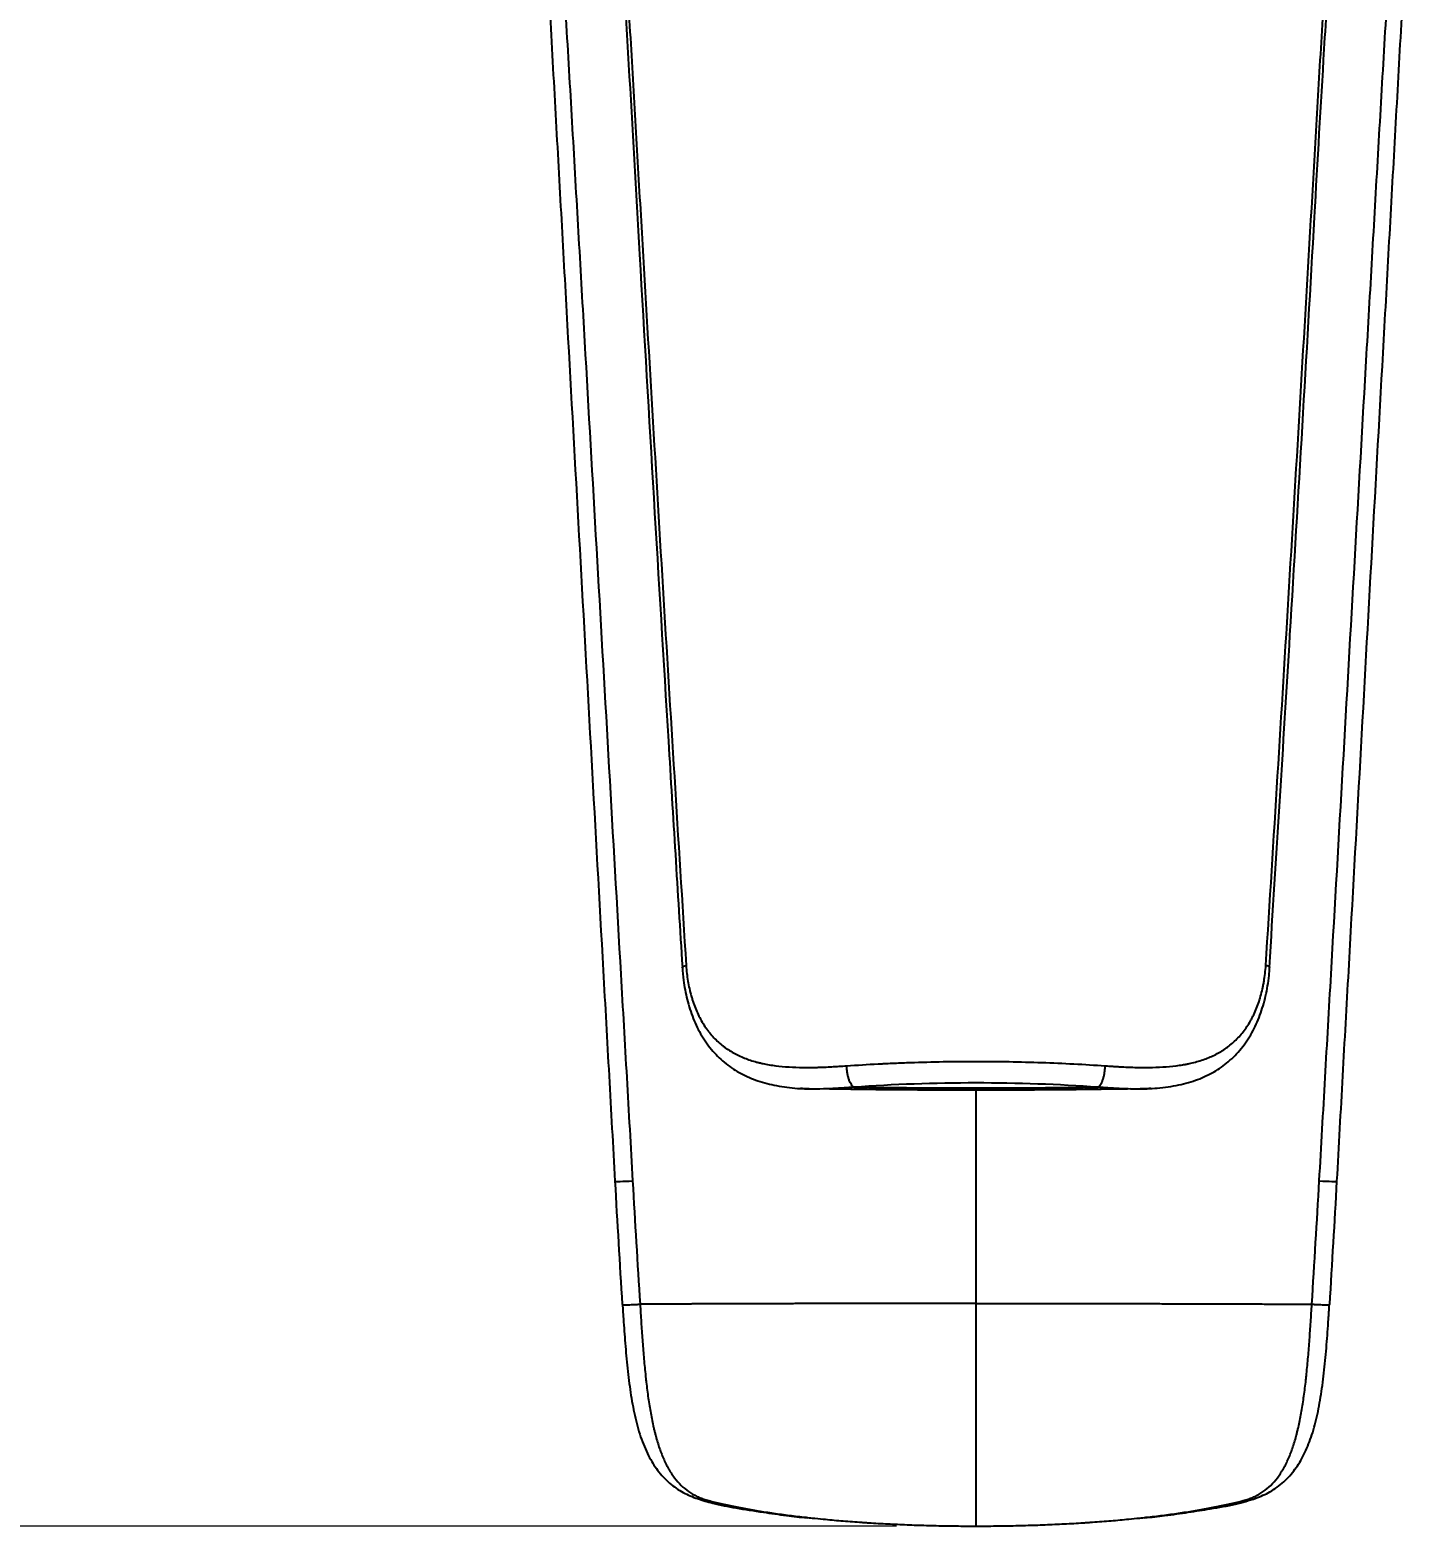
# Model space of a CAD drawing. Extents: x 0 to 1128, y 0 to 827.
# Drawn here: x 226 to 296.1, y 515.8 to 590.9 of the extents above; entities that cross this region are included whole.
import ezdxf

# ---------------------------------------------------------------- set-up
doc = ezdxf.new("R2010")
doc.units = 0
doc.header["$LTSCALE"] = 10
doc.header["$MEASUREMENT"] = 0
doc.header["$PDMODE"] = 3
doc.header["$PDSIZE"] = -10
doc.layers.get('0').update_dxf_attribs({"linetype": 'CONTINUOUS'})
doc.layers.get('DEFPOINTS').update_dxf_attribs({"linetype": 'CONTINUOUS'})
doc.layers.add('1', color=7, linetype='CONTINUOUS')
doc.styles.add('Daelim Dimension', font='')
doc.styles.get('Daelim Dimension').set_extended_font_data('나눔고딕')
doc.dimstyles.new('DEFAULT', dxfattribs={"dimscale": 2, "dimtxt": 2, "dimasz": 2, "dimexe": 0, "dimexo": 2, "dimgap": 1, "dimtad": 1, "dimdec": 1, "dimzin": 9, "dimdsep": 46, "dimtxsty": 'Daelim Dimension', "dimcen": 0.5, "dimclrd": 252, "dimclre": 252, "dimclrt": 3, "dimadec": 1, "dimazin": 0, "dimtfac": 1, "dimtdec": 1, "dimtix": 1, "dimtmove": 0, "dimatfit": 3, "dimfxl": 1, "dimtolj": 1, "dimtzin": 1, "dimlwd": 9, "dimlwe": 9, "dimarcsym": 0})

# ---------------------------------------------------------------- blocks, each defined once
blk = doc.blocks.new('*D23')
at = {"color": 5, "lineweight": 9, "ltscale": 0.5, "transparency": 16777216}
for p, q in [((183.975, 666.122), (150.883, 666.122)), ((150.883, 519.777), (150.883, 662.122)), ((269.569, 515.777), (150.883, 515.777))]:
    blk.add_line(p, q, dxfattribs=at)
at = {"color": 5, "ltscale": 0.5, "transparency": 16777216}
for points in [[(150.216, 662.122), (151.55, 662.122), (150.883, 666.122)], [(150.216, 519.777), (151.55, 519.777), (150.883, 515.777)]]:
    blk.add_solid(points, dxfattribs=at)
at = {"layer": 'DEFPOINTS', "color": 0, "ltscale": 0.5, "transparency": 16777216}
for p in [(150.883, 666.122), (187.975, 666.122), (273.569, 515.777)]:
    blk.add_point(p, dxfattribs=at)
at = {"color": 7, "lineweight": -3, "ltscale": 0.5, "transparency": 16777216, "insert": (143.454, 590.95), "char_height": 10, "attachment_point": 5, "rotation": 90, "style": 'Daelim Dimension'}
blk.add_mtext('\\A1;150', dxfattribs=at)

msp = doc.modelspace()

# ---------------------------------------------------------------- linework, layer by layer
at = {"layer": '1', "color": 7, "linetype": 'Continuous', "lineweight": -3}
for centre, major_axis, ratio, start_param, end_param in [((273.57, 534.983), (16.761, 0), 0.182385, 1.196374, 1.945198), ((256.44, 533.163), (-0.998, -0.056), 0.03631, 0, 1.442846), ((290.698, 533.163), (-0.998, 0.056), 0.03631, 1.698747, 3.141593)]:
    msp.add_ellipse(centre, major_axis=major_axis, ratio=ratio, start_param=start_param, end_param=end_param, dxfattribs=at)
for points, degree, knots in [([(255.442, 533.107), (255.344, 534.872), (255.245, 536.637), (255.049, 540.166), (254.951, 541.931), (254.656, 547.225), (254.459, 550.754), (253.869, 561.343), (253.476, 568.401), (252.985, 577.225), (252.886, 578.99), (252.69, 582.519), (252.591, 584.284), (252.395, 587.813), (252.297, 589.578), (252.149, 592.225), (252.1, 593.107), (252.026, 594.431), (251.989, 595.092), (251.952, 595.754), (251.928, 596.195), (251.916, 596.416), (251.891, 596.857), (251.873, 597.188), (251.854, 597.519), (251.842, 597.739), (251.836, 597.85), (251.817, 598.181), (251.805, 598.401), (251.781, 598.841), (251.768, 599.061), (251.732, 599.718), (251.683, 600.588), (251.635, 601.447), (251.6, 602.087), (251.588, 602.3), (251.57, 602.618), (251.564, 602.723), (251.555, 602.882), (251.553, 602.934), (251.547, 603.04), (251.52, 603.512), (251.495, 603.973), (251.45, 604.775), (251.428, 605.168), (251.385, 605.936), (251.364, 606.311), (251.334, 606.861), (251.324, 607.042), (251.309, 607.31), (251.304, 607.399), (251.296, 607.531), (251.294, 607.575), (251.289, 607.663), (251.267, 608.054), (251.246, 608.429), (251.193, 609.385), (251.161, 609.969), (251.124, 610.628), (251.117, 610.757), (251.106, 610.944), (251.103, 611.006), (251.096, 611.127), (251.093, 611.187), (251.077, 611.479), (251.064, 611.697), (251.042, 612.097), (251.032, 612.28), (251.018, 612.53), (251.014, 612.609), (251.007, 612.721), (251.005, 612.757), (251.002, 612.81), (251.001, 612.827), (251, 612.862), (250.999, 612.879), (250.998, 612.896)], 3, [0, 0, 0, 0, 0.0625, 0.0625, 0.125, 0.125, 0.25, 0.25, 0.5, 0.5, 0.5625, 0.5625, 0.625, 0.625, 0.6875, 0.6875, 0.71875, 0.71875, 0.734375, 0.742188, 0.742188, 0.75, 0.75, 0.757813, 0.761719, 0.761719, 0.765625, 0.765625, 0.773438, 0.773438, 0.78125, 0.78125, 0.796875, 0.8125, 0.8125, 0.820313, 0.820313, 0.824219, 0.824219, 0.826172, 0.826172, 0.828125, 0.84375, 0.84375, 0.859375, 0.859375, 0.875, 0.875, 0.882813, 0.882813, 0.886719, 0.886719, 0.888672, 0.888672, 0.890625, 0.90625, 0.90625, 0.9375, 0.9375, 0.945313, 0.945313, 0.949219, 0.949219, 0.953125, 0.953125, 0.96875, 0.96875, 0.984375, 0.984375, 0.992188, 0.992188, 0.996094, 0.996094, 0.998047, 0.998047, 1, 1, 1, 1]), ([(251.529, 612.751), (251.533, 612.678), (251.548, 612.591), (251.579, 612.465), (251.586, 612.439), (251.601, 612.386), (251.609, 612.358), (251.634, 612.273), (251.654, 612.213), (251.718, 612.025), (251.77, 611.889), (251.888, 611.593), (251.955, 611.433), (252.102, 611.091), (252.182, 610.908), (252.311, 610.615), (252.356, 610.515), (252.424, 610.359), (252.448, 610.307), (252.495, 610.2), (252.518, 610.146), (252.638, 609.875), (252.738, 609.648), (252.943, 609.175), (253.048, 608.929), (253.262, 608.418), (253.371, 608.154), (253.59, 607.605), (253.701, 607.321), (253.866, 606.88), (253.922, 606.73), (253.99, 606.54), (254.004, 606.501), (254.031, 606.425), (254.072, 606.309), (254.113, 606.193), (254.248, 605.803), (254.353, 605.484), (254.556, 604.831), (254.654, 604.498), (254.842, 603.816), (254.931, 603.468), (255.098, 602.756), (255.177, 602.393), (255.267, 601.929), (255.284, 601.835), (255.319, 601.648), (255.335, 601.553), (255.384, 601.269), (255.446, 600.888), (255.499, 600.504), (255.547, 600.117), (255.568, 599.923), (255.627, 599.339), (255.659, 598.946), (255.716, 598.158), (255.742, 597.763), (255.781, 597.171), (255.794, 596.973), (255.82, 596.578), (255.833, 596.381), (255.859, 595.986), (255.872, 595.788), (255.898, 595.393), (255.911, 595.196), (255.95, 594.603), (255.975, 594.208), (256.05, 593.022), (256.099, 592.231), (256.194, 590.648), (256.241, 589.857), (256.335, 588.273), (256.427, 586.69), (256.519, 585.106), (256.611, 583.522), (256.657, 582.73), (256.888, 578.771), (257.074, 575.605), (257.451, 569.272), (257.64, 566.105), (258.214, 556.608), (258.604, 550.277), (259.004, 543.949)], 3, [0, 0, 0, 0, 0.015625, 0.015625, 0.019531, 0.019531, 0.023437, 0.023437, 0.03125, 0.03125, 0.046875, 0.046875, 0.0625, 0.0625, 0.078125, 0.078125, 0.085937, 0.085937, 0.089844, 0.089844, 0.09375, 0.09375, 0.109375, 0.109375, 0.125, 0.125, 0.140625, 0.140625, 0.15625, 0.15625, 0.164062, 0.164062, 0.166016, 0.166016, 0.167969, 0.171875, 0.171875, 0.1875, 0.1875, 0.203125, 0.203125, 0.21875, 0.21875, 0.234375, 0.234375, 0.238281, 0.238281, 0.242187, 0.242187, 0.25, 0.257812, 0.257812, 0.265625, 0.265625, 0.28125, 0.28125, 0.296875, 0.296875, 0.304687, 0.304687, 0.3125, 0.3125, 0.320312, 0.320312, 0.328125, 0.328125, 0.34375, 0.34375, 0.375, 0.375, 0.40625, 0.40625, 0.4375, 0.46875, 0.46875, 0.5, 0.5, 0.625, 0.625, 0.75, 0.75, 1, 1, 1, 1]), ([(288.137, 543.948), (288.337, 547.117), (288.535, 550.287), (288.927, 556.627), (289.12, 559.798), (289.503, 566.14), (289.692, 569.311), (290.069, 575.655), (290.255, 578.827), (290.487, 582.792), (290.533, 583.585), (290.626, 585.171), (290.672, 585.964), (290.811, 588.344), (290.904, 589.929), (291.048, 592.307), (291.097, 593.099), (291.171, 594.287), (291.196, 594.683), (291.247, 595.475), (291.273, 595.871), (291.311, 596.464), (291.331, 596.761), (291.357, 597.157), (291.382, 597.553), (291.402, 597.849), (291.43, 598.245), (291.444, 598.442), (291.489, 599.033), (291.523, 599.424), (291.585, 600.004), (291.607, 600.196), (291.656, 600.578), (291.682, 600.767), (291.766, 601.332), (291.83, 601.704), (291.972, 602.436), (292.049, 602.797), (292.176, 603.331), (292.219, 603.508), (292.276, 603.727), (292.287, 603.771), (292.31, 603.858), (292.322, 603.902), (292.356, 604.032), (292.474, 604.464), (292.598, 604.881), (292.802, 605.531), (292.907, 605.847), (293.12, 606.462), (293.229, 606.761), (293.448, 607.343), (293.558, 607.626), (293.724, 608.038), (293.779, 608.173), (293.888, 608.44), (293.943, 608.571), (294.104, 608.955), (294.209, 609.2), (294.413, 609.671), (294.512, 609.896), (294.702, 610.325), (294.792, 610.529), (294.921, 610.82), (294.962, 610.915), (295.012, 611.029), (295.022, 611.052), (295.042, 611.097), (295.051, 611.12), (295.08, 611.187), (295.099, 611.23), (295.191, 611.445), (295.257, 611.604), (295.375, 611.898), (295.426, 612.034), (295.51, 612.28), (295.544, 612.392), (295.592, 612.59), (295.607, 612.677), (295.611, 612.749)], 3, [0, 0, 0, 0, 0.125, 0.125, 0.25, 0.25, 0.375, 0.375, 0.5, 0.5, 0.53125, 0.53125, 0.5625, 0.5625, 0.625, 0.625, 0.65625, 0.65625, 0.671875, 0.671875, 0.6875, 0.6875, 0.695312, 0.699219, 0.703125, 0.710937, 0.710937, 0.71875, 0.71875, 0.734375, 0.734375, 0.742187, 0.742187, 0.75, 0.75, 0.765625, 0.765625, 0.78125, 0.78125, 0.789062, 0.789062, 0.791016, 0.791016, 0.792969, 0.792969, 0.796875, 0.8125, 0.8125, 0.828125, 0.828125, 0.84375, 0.84375, 0.859375, 0.859375, 0.867187, 0.867187, 0.875, 0.875, 0.890625, 0.890625, 0.90625, 0.90625, 0.921875, 0.921875, 0.929687, 0.929687, 0.931641, 0.931641, 0.933594, 0.933594, 0.9375, 0.9375, 0.953125, 0.953125, 0.96875, 0.96875, 0.984375, 0.984375, 1, 1, 1, 1]), ([(288.315, 543.85), (288.668, 549.416), (289.447, 561.977), (290.351, 577.354), (290.993, 588.77), (291.329, 594.067), (291.499, 597.215), (291.657, 599.259), (291.849, 600.878), (292.104, 602.324), (292.434, 603.734), (292.833, 605.126), (293.279, 606.469), (293.752, 607.74), (294.221, 608.909), (294.659, 609.951), (295.038, 610.854), (295.347, 611.627), (295.516, 612.192), (295.609, 612.53), (295.599, 612.72), (295.598, 612.741)], 3, [0, 0, 0, 0, 0.221358, 0.499368, 0.611052, 0.674655, 0.710144, 0.735941, 0.756349, 0.776009, 0.79692, 0.818678, 0.841275, 0.864513, 0.888105, 0.911699, 0.935065, 0.958349, 0.981956, 0.997993, 1, 1, 1, 1]), ([(296.14, 612.896), (296.139, 612.879), (296.138, 612.861), (296.137, 612.827), (296.136, 612.809), (296.133, 612.756), (296.126, 612.647), (296.12, 612.527), (296.106, 612.275), (296.095, 612.09), (296.073, 611.685), (296.061, 611.466), (296.044, 611.17), (296.041, 611.11), (296.034, 610.987), (296.024, 610.8), (296.013, 610.606), (295.976, 609.939), (295.943, 609.349), (295.889, 608.381), (295.87, 608.045), (295.848, 607.65), (295.846, 607.606), (295.841, 607.518), (295.838, 607.473), (295.831, 607.339), (295.816, 607.07), (295.801, 606.796), (295.749, 605.87), (295.706, 605.094), (295.638, 603.877), (295.615, 603.463), (295.585, 602.934), (295.579, 602.827), (295.568, 602.614), (295.55, 602.294), (295.532, 601.973), (295.496, 601.329), (295.472, 600.898), (295.424, 600.03), (295.399, 599.594), (295.363, 598.936), (295.338, 598.497), (295.314, 598.056), (295.295, 597.726), (295.289, 597.616), (295.277, 597.395), (295.259, 597.065), (295.24, 596.735), (295.216, 596.294), (295.203, 596.074), (295.179, 595.634), (295.142, 594.974), (295.105, 594.313), (295.032, 592.992), (294.983, 592.111), (294.835, 589.47), (294.737, 587.708), (294.541, 584.186), (294.443, 582.424), (294.247, 578.902), (294.149, 577.14), (293.658, 568.334), (293.266, 561.288), (292.677, 550.72), (292.481, 547.198), (292.187, 541.914), (292.088, 540.153), (291.892, 536.63), (291.794, 534.869), (291.696, 533.107)], 3, [0, 0, 0, 0, 0.001953, 0.001953, 0.003906, 0.003906, 0.007813, 0.015625, 0.015625, 0.03125, 0.03125, 0.046875, 0.046875, 0.050781, 0.050781, 0.054688, 0.0625, 0.0625, 0.09375, 0.09375, 0.109375, 0.109375, 0.111328, 0.111328, 0.113281, 0.113281, 0.117188, 0.125, 0.125, 0.15625, 0.15625, 0.171875, 0.171875, 0.175781, 0.175781, 0.179688, 0.1875, 0.1875, 0.203125, 0.203125, 0.21875, 0.21875, 0.226563, 0.234375, 0.234375, 0.238281, 0.238281, 0.242188, 0.25, 0.25, 0.257813, 0.257813, 0.265625, 0.28125, 0.28125, 0.3125, 0.3125, 0.375, 0.375, 0.4375, 0.4375, 0.5, 0.5, 0.75, 0.75, 0.875, 0.875, 0.9375, 0.9375, 1, 1, 1, 1]), ([(251.547, 612.645), (251.553, 612.567), (251.58, 612.33), (251.693, 611.94), (251.91, 611.329), (252.233, 610.543), (252.626, 609.611), (253.069, 608.545), (253.538, 607.351), (254.01, 606.038), (254.459, 604.623), (254.856, 603.129), (255.181, 601.589), (255.408, 600.014), (255.567, 598.329), (255.693, 596.31), (255.865, 593.235), (256.216, 587.619), (256.94, 574.694), (257.841, 559.575), (258.578, 547.64), (258.816, 543.85)], 3, [0, 0, 0, 0, 0.008292, 0.025643, 0.047583, 0.070416, 0.093613, 0.116742, 0.139995, 0.16337, 0.186623, 0.209502, 0.231827, 0.253423, 0.27471, 0.299833, 0.333974, 0.397178, 0.524001, 0.84881, 1, 1, 1, 1]), ([(251.837, 611.577), (251.837, 611.534), (251.838, 611.49), (251.843, 611.271), (251.848, 611.079), (251.858, 610.765), (251.862, 610.656), (251.868, 610.485), (251.87, 610.427), (251.873, 610.339), (251.874, 610.309), (251.876, 610.248), (251.886, 609.976), (251.898, 609.684), (251.921, 609.137), (251.933, 608.848), (251.96, 608.243), (251.974, 607.926), (251.997, 607.429), (252.005, 607.26), (252.017, 607), (252.021, 606.913), (252.03, 606.737), (252.034, 606.648), (252.056, 606.203), (252.075, 605.837), (252.114, 605.088), (252.135, 604.704), (252.179, 603.917), (252.203, 603.515), (252.233, 603.001), (252.24, 602.897), (252.252, 602.689), (252.259, 602.585), (252.278, 602.271), (252.292, 602.061), (252.332, 601.429), (252.36, 601.006), (252.418, 600.154), (252.448, 599.727), (252.488, 599.189), (252.496, 599.082), (252.512, 598.866), (252.519, 598.759), (252.542, 598.435), (252.557, 598.218), (252.577, 597.894), (252.584, 597.786), (252.597, 597.569), (252.616, 597.245), (252.636, 596.921), (252.662, 596.488), (252.675, 596.272), (252.701, 595.839), (252.767, 594.758), (252.831, 593.677), (252.933, 591.947), (253.086, 589.352), (253.237, 586.757), (253.438, 583.296), (253.537, 581.566), (253.737, 578.106), (253.836, 576.376), (254.134, 571.185), (254.333, 567.724), (254.73, 560.803), (254.928, 557.343), (255.324, 550.422), (255.522, 546.962), (255.82, 541.771), (255.919, 540.041), (256.117, 536.58), (256.216, 534.85), (256.315, 533.12)], 3, [0, 0, 0, 0, 0.004094, 0.004094, 0.019902, 0.019902, 0.027806, 0.027806, 0.031758, 0.031758, 0.033734, 0.033734, 0.03571, 0.051518, 0.051518, 0.067326, 0.067326, 0.083134, 0.083134, 0.091038, 0.091038, 0.09499, 0.09499, 0.098942, 0.098942, 0.11475, 0.11475, 0.130558, 0.130558, 0.146367, 0.146367, 0.150319, 0.150319, 0.154271, 0.154271, 0.162175, 0.162175, 0.177983, 0.177983, 0.193791, 0.193791, 0.197743, 0.197743, 0.201695, 0.201695, 0.209599, 0.209599, 0.213551, 0.213551, 0.217503, 0.225407, 0.225407, 0.233311, 0.233311, 0.241215, 0.272831, 0.272831, 0.304447, 0.367679, 0.367679, 0.430911, 0.430911, 0.494143, 0.494143, 0.620607, 0.620607, 0.747072, 0.747072, 0.873536, 0.873536, 0.936768, 0.936768, 1, 1, 1, 1]), ([(290.823, 533.12), (290.922, 534.85), (291.021, 536.58), (291.219, 540.041), (291.318, 541.771), (291.616, 546.962), (291.814, 550.422), (292.21, 557.343), (292.408, 560.803), (292.805, 567.724), (293.004, 571.185), (293.302, 576.376), (293.401, 578.106), (293.601, 581.566), (293.7, 583.296), (293.901, 586.757), (294.002, 588.487), (294.154, 591.082), (294.205, 591.947), (294.307, 593.677), (294.359, 594.542), (294.424, 595.623), (294.437, 595.839), (294.463, 596.272), (294.476, 596.488), (294.502, 596.921), (294.522, 597.245), (294.541, 597.569), (294.554, 597.786), (294.561, 597.894), (294.581, 598.218), (294.596, 598.435), (294.619, 598.759), (294.626, 598.866), (294.642, 599.082), (294.65, 599.189), (294.69, 599.727), (294.72, 600.154), (294.778, 601.006), (294.806, 601.429), (294.847, 602.061), (294.86, 602.271), (294.879, 602.585), (294.886, 602.689), (294.898, 602.897), (294.905, 603.001), (294.935, 603.515), (294.959, 603.917), (295.003, 604.704), (295.024, 605.088), (295.063, 605.837), (295.082, 606.203), (295.104, 606.648), (295.108, 606.737), (295.117, 606.913), (295.121, 607), (295.133, 607.26), (295.141, 607.429), (295.164, 607.926), (295.178, 608.243), (295.205, 608.848), (295.217, 609.137), (295.24, 609.684), (295.25, 609.943), (295.261, 610.218), (295.262, 610.248), (295.264, 610.309), (295.265, 610.339), (295.268, 610.427), (295.275, 610.601), (295.28, 610.765), (295.29, 611.079), (295.295, 611.271), (295.3, 611.484), (295.3, 611.522), (295.301, 611.559)], 3, [0, 0, 0, 0, 0.063268, 0.063268, 0.126536, 0.126536, 0.253072, 0.253072, 0.379609, 0.379609, 0.506145, 0.506145, 0.569413, 0.569413, 0.632681, 0.632681, 0.695949, 0.695949, 0.727583, 0.727583, 0.759217, 0.759217, 0.767126, 0.767126, 0.775034, 0.775034, 0.782943, 0.786897, 0.786897, 0.790851, 0.790851, 0.79876, 0.79876, 0.802714, 0.802714, 0.806668, 0.806668, 0.822485, 0.822485, 0.838303, 0.838303, 0.846211, 0.846211, 0.850165, 0.850165, 0.85412, 0.85412, 0.869937, 0.869937, 0.885754, 0.885754, 0.901571, 0.901571, 0.905525, 0.905525, 0.909479, 0.909479, 0.917388, 0.917388, 0.933205, 0.933205, 0.949022, 0.949022, 0.964839, 0.964839, 0.966816, 0.966816, 0.968793, 0.968793, 0.972747, 0.980656, 0.980656, 0.996473, 0.996473, 1, 1, 1, 1]), ([(258.809, 543.849), (258.809, 543.855), (258.811, 543.861), (258.826, 543.88), (258.847, 543.894), (258.911, 543.922), (258.953, 543.935), (259.004, 543.949)], 3, [0, 0, 0, 0, 0.187409, 0.187409, 0.593704, 0.593704, 1, 1, 1, 1]), ([(258.818, 543.85), (258.827, 543.629), (258.873, 543.081), (259.042, 542.208), (259.343, 541.266), (259.773, 540.389), (260.328, 539.621), (260.995, 538.983), (261.761, 538.487), (262.614, 538.124), (263.564, 537.881), (264.54, 537.76), (265.211, 537.74), (265.521, 537.745)], 3, [0, 0, 0, 0, 0.056699, 0.14346, 0.235723, 0.328805, 0.423536, 0.51674, 0.610588, 0.704823, 0.804346, 0.911194, 1, 1, 1, 1]), ([(259.004, 543.949), (259.021, 543.678), (259.051, 543.415), (259.136, 542.903), (259.192, 542.654), (259.277, 542.352), (259.294, 542.292), (259.322, 542.203), (259.332, 542.173), (259.351, 542.114), (259.401, 541.968), (259.455, 541.828), (259.592, 541.499), (259.695, 541.293), (259.867, 541.002), (259.927, 540.907), (260.006, 540.793), (260.022, 540.771), (260.054, 540.726), (260.103, 540.66), (260.153, 540.595), (260.323, 540.386), (260.469, 540.233), (260.7, 540.024), (260.78, 539.958), (260.903, 539.863), (260.945, 539.832), (261.029, 539.772), (261.072, 539.743), (261.289, 539.601), (261.469, 539.501), (261.843, 539.325), (262.036, 539.249), (262.337, 539.151), (262.439, 539.121), (262.594, 539.079), (262.646, 539.066), (262.751, 539.041), (262.804, 539.029), (263.069, 538.972), (263.285, 538.936), (263.724, 538.879), (263.948, 538.858), (264.403, 538.83), (264.635, 538.822), (265.105, 538.816), (265.344, 538.819), (265.648, 538.827), (265.709, 538.828), (265.831, 538.833), (266.015, 538.839), (266.2, 538.848), (266.572, 538.868), (266.823, 538.884), (267.076, 538.902)], 3, [0, 0, 0, 0, 0.0625, 0.0625, 0.125, 0.125, 0.140625, 0.140625, 0.148438, 0.148438, 0.15625, 0.1875, 0.1875, 0.25, 0.25, 0.28125, 0.28125, 0.289063, 0.289063, 0.296875, 0.3125, 0.3125, 0.375, 0.375, 0.40625, 0.40625, 0.421875, 0.421875, 0.4375, 0.4375, 0.5, 0.5, 0.5625, 0.5625, 0.59375, 0.59375, 0.609375, 0.609375, 0.625, 0.625, 0.6875, 0.6875, 0.75, 0.75, 0.8125, 0.8125, 0.875, 0.875, 0.890625, 0.890625, 0.90625, 0.9375, 0.9375, 1, 1, 1, 1]), ([(280.065, 538.902), (280.192, 538.893), (280.318, 538.885), (280.506, 538.873), (280.568, 538.869), (280.693, 538.862), (281.004, 538.844), (281.309, 538.831), (281.791, 538.819), (282.029, 538.816), (282.498, 538.822), (282.729, 538.829), (283.184, 538.858), (283.408, 538.878), (283.739, 538.92), (283.848, 538.937), (284.011, 538.964), (284.065, 538.974), (284.173, 538.994), (284.227, 539.005), (284.493, 539.062), (284.699, 539.117), (285.099, 539.247), (285.293, 539.323), (285.573, 539.454), (285.665, 539.501), (285.801, 539.576), (285.868, 539.615), (285.934, 539.656), (285.978, 539.683), (286, 539.698), (286.195, 539.825), (286.359, 539.951), (286.667, 540.229), (286.812, 540.38), (287.082, 540.712), (287.208, 540.892), (287.354, 541.137), (287.382, 541.187), (287.437, 541.288), (287.517, 541.441), (287.591, 541.601), (287.729, 541.928), (287.808, 542.156), (287.911, 542.517), (287.942, 542.64), (287.985, 542.829), (287.998, 542.893), (288.023, 543.021), (288.035, 543.086), (288.067, 543.281), (288.104, 543.543), (288.128, 543.812), (288.137, 543.948)], 3, [0, 0, 0, 0, 0.03125, 0.03125, 0.046875, 0.046875, 0.0625, 0.125, 0.125, 0.1875, 0.1875, 0.25, 0.25, 0.3125, 0.3125, 0.34375, 0.34375, 0.359375, 0.359375, 0.375, 0.375, 0.4375, 0.4375, 0.5, 0.5, 0.53125, 0.53125, 0.546875, 0.554687, 0.554687, 0.5625, 0.5625, 0.625, 0.625, 0.6875, 0.6875, 0.75, 0.75, 0.765625, 0.765625, 0.78125, 0.8125, 0.8125, 0.875, 0.875, 0.90625, 0.90625, 0.921875, 0.921875, 0.9375, 0.9375, 0.96875, 1, 1, 1, 1]), ([(281.676, 537.744), (282.016, 537.741), (282.727, 537.768), (283.743, 537.912), (284.699, 538.184), (285.533, 538.572), (286.278, 539.093), (286.92, 539.749), (287.454, 540.538), (287.86, 541.429), (288.145, 542.395), (288.286, 543.219), (288.32, 543.709), (288.327, 543.848)], 3, [0, 0, 0, 0, 0.098147, 0.20897, 0.310788, 0.405643, 0.496081, 0.59183, 0.686661, 0.778726, 0.871723, 0.963854, 1, 1, 1, 1]), ([(288.332, 543.847), (288.332, 543.853), (288.33, 543.86), (288.315, 543.879), (288.294, 543.893), (288.23, 543.92), (288.188, 543.934), (288.137, 543.948)], 3, [0, 0, 0, 0, 0.192368, 0.192368, 0.596184, 0.596184, 1, 1, 1, 1]), ([(267.076, 538.902), (267.595, 538.939), (268.123, 538.972), (268.726, 539.003), (268.793, 539.006), (268.928, 539.013), (268.995, 539.016), (269.197, 539.026), (269.602, 539.044), (270.009, 539.06), (270.824, 539.088), (271.915, 539.116), (273.015, 539.125), (273.844, 539.125), (274.121, 539.124), (274.538, 539.12), (274.676, 539.119), (274.885, 539.116), (274.955, 539.115), (275.094, 539.113), (275.163, 539.112), (275.787, 539.101), (276.335, 539.087), (277.421, 539.05), (277.958, 539.027), (279.02, 538.971), (279.546, 538.939), (280.065, 538.902)], 3, [0, 0, 0, 0, 0.125, 0.125, 0.140625, 0.140625, 0.15625, 0.15625, 0.1875, 0.25, 0.25, 0.375, 0.5, 0.5, 0.5625, 0.5625, 0.59375, 0.59375, 0.609375, 0.609375, 0.625, 0.625, 0.75, 0.75, 0.875, 0.875, 1, 1, 1, 1]), ([(267.44, 537.828), (267.418, 537.839), (267.395, 537.855), (267.35, 537.898), (267.328, 537.925), (267.286, 537.99), (267.265, 538.027), (267.227, 538.109), (267.209, 538.155), (267.175, 538.253), (267.16, 538.306), (267.133, 538.417), (267.121, 538.475), (267.101, 538.594), (267.093, 538.655), (267.081, 538.778), (267.077, 538.841), (267.076, 538.902)], 3, [0, 0, 0, 0, 0.125, 0.125, 0.25, 0.25, 0.375, 0.375, 0.5, 0.5, 0.625, 0.625, 0.75, 0.75, 0.875, 0.875, 1, 1, 1, 1]), ([(279.7, 537.828), (279.723, 537.839), (279.746, 537.855), (279.791, 537.898), (279.813, 537.925), (279.855, 537.99), (279.875, 538.027), (279.914, 538.109), (279.932, 538.155), (279.965, 538.253), (279.981, 538.306), (280.008, 538.417), (280.02, 538.475), (280.039, 538.594), (280.047, 538.655), (280.059, 538.778), (280.063, 538.841), (280.065, 538.902)], 3, [0, 0, 0, 0, 0.125, 0.125, 0.25, 0.25, 0.375, 0.375, 0.5, 0.5, 0.625, 0.625, 0.75, 0.75, 0.875, 0.875, 1, 1, 1, 1]), ([(267.437, 537.828), (267.404, 537.825), (267.371, 537.822), (267.306, 537.817), (267.208, 537.809), (266.981, 537.792), (266.659, 537.77), (266.406, 537.756), (266.154, 537.746), (266.029, 537.742), (265.658, 537.734), (265.416, 537.734), (265.035, 537.746), (264.893, 537.753), (264.753, 537.764)], 3, [0, 0, 0, 0, 0.034652, 0.034652, 0.069305, 0.13861, 0.27722, 0.415829, 0.415829, 0.554439, 0.554439, 0.831659, 0.831659, 1, 1, 1, 1]), ([(266.207, 537.749), (266.428, 537.745), (268.876, 537.706), (273.574, 537.69), (278.4, 537.706), (280.973, 537.749), (281.32, 537.755)], 3, [0, 0, 0, 0, 0.044065, 0.487521, 0.930811, 1, 1, 1, 1]), ([(267.44, 537.828), (267.489, 537.828), (267.493, 537.828), (268.505, 537.816), (271.543, 537.794), (275.598, 537.794), (278.636, 537.816), (279.648, 537.828), (279.652, 537.828), (279.701, 537.828)], 2, [0, 0, 0, 0.023928, 0.023928, 0.182633, 0.500042, 0.817451, 0.976156, 0.976156, 1, 1, 1]), ([(279.704, 537.828), (279.704, 537.828), (279.704, 537.828), (279.703, 537.828), (279.702, 537.828), (279.701, 537.828)], 3, [0, 0, 0, 0, 0.01652, 0.01652, 1, 1, 1, 1]), ([(281.685, 537.736), (281.534, 537.734), (281.38, 537.736), (280.981, 537.745), (280.732, 537.756), (280.351, 537.779), (280.16, 537.792), (279.933, 537.809), (279.819, 537.818), (279.761, 537.823), (279.737, 537.825), (279.72, 537.827), (279.712, 537.827), (279.704, 537.828)], 3, [0, 0, 0, 0, 0.240987, 0.240987, 0.620493, 0.620493, 0.810247, 0.905123, 0.952562, 0.976281, 0.98814, 0.98814, 1, 1, 1, 1]), ([(282.363, 537.762), (282.226, 537.752), (282.086, 537.745), (281.859, 537.738), (281.773, 537.737), (281.685, 537.736)], 3, [0, 0, 0, 0, 0.620977, 0.620977, 1, 1, 1, 1]), ([(273.569, 526.963), (273.566, 526.963), (273.217, 526.963), (272.468, 526.963), (271.268, 526.962), (269.904, 526.961), (268.375, 526.959), (266.682, 526.957), (265.388, 526.954), (264.546, 526.952), (264.215, 526.951), (263.888, 526.95), (263.565, 526.949), (263.248, 526.948), (262.936, 526.947), (262.628, 526.946), (262.325, 526.946), (262.027, 526.945), (261.734, 526.944), (261.446, 526.943), (261.162, 526.942), (260.884, 526.941), (260.61, 526.94), (260.341, 526.939), (260.077, 526.938), (259.817, 526.937), (259.563, 526.936), (259.313, 526.935), (259.068, 526.934), (258.828, 526.933), (258.593, 526.932), (258.362, 526.931), (258.136, 526.93), (257.915, 526.929), (257.699, 526.929), (257.488, 526.928), (257.281, 526.927), (257.08, 526.926), (256.883, 526.925), (256.753, 526.924), (256.689, 526.924)], 3, [0, 0, 0, 0, 0.000613, 0.061817, 0.132759, 0.213437, 0.303847, 0.403982, 0.51383, 0.533766, 0.553418, 0.572786, 0.591871, 0.610672, 0.629189, 0.647423, 0.665374, 0.68304, 0.700423, 0.717523, 0.734338, 0.750871, 0.767119, 0.783085, 0.798766, 0.814165, 0.829279, 0.844111, 0.858659, 0.872924, 0.886905, 0.900604, 0.914019, 0.927151, 0.94, 0.952566, 0.964849, 0.976849, 0.988566, 1, 1, 1, 1]), ([(273.569, 526.964), (273.572, 526.964), (273.71, 526.964), (273.981, 526.964), (274.383, 526.964), (274.784, 526.963), (275.185, 526.963), (275.586, 526.963), (275.986, 526.963), (276.385, 526.962), (276.784, 526.962), (277.183, 526.962), (277.581, 526.961), (277.978, 526.961), (278.376, 526.96), (278.772, 526.96), (279.169, 526.959), (279.565, 526.958), (279.96, 526.958), (280.355, 526.957), (280.749, 526.956), (281.143, 526.955), (281.537, 526.955), (281.93, 526.954), (282.322, 526.953), (282.714, 526.952), (283.106, 526.951), (283.497, 526.95), (283.887, 526.949), (284.277, 526.947), (284.667, 526.946), (285.056, 526.945), (285.444, 526.944), (285.832, 526.943), (286.22, 526.941), (286.607, 526.94), (286.994, 526.939), (287.38, 526.937), (287.765, 526.936), (288.15, 526.934), (288.534, 526.933), (288.918, 526.931), (289.302, 526.929), (289.685, 526.928), (290.067, 526.926), (290.322, 526.925), (290.449, 526.924)], 3, [0, 0, 0, 0, 0.000613, 0.024383, 0.048128, 0.071848, 0.095542, 0.11921, 0.142853, 0.166471, 0.190063, 0.21363, 0.237172, 0.260688, 0.284179, 0.307645, 0.331086, 0.354501, 0.377891, 0.401256, 0.424596, 0.447911, 0.471201, 0.494466, 0.517705, 0.54092, 0.56411, 0.587274, 0.610414, 0.633529, 0.656619, 0.679684, 0.702725, 0.72574, 0.748731, 0.771697, 0.794638, 0.817555, 0.840447, 0.863314, 0.886156, 0.908974, 0.931768, 0.954536, 0.97728, 1, 1, 1, 1]), ([(273.569, 526.963), (273.569, 526.505), (273.569, 526.053), (273.569, 525.163), (273.569, 524.724), (273.569, 524.074), (273.569, 523.859), (273.569, 523.593), (273.569, 523.54), (273.569, 523.434), (273.569, 523.276), (273.569, 523.12), (273.569, 522.606), (273.569, 522.21), (273.569, 521.45), (273.569, 521.086), (273.569, 520.694), (273.569, 520.651), (273.569, 520.564), (273.569, 520.522), (273.569, 520.394), (273.569, 520.311), (273.569, 520.065), (273.569, 519.907), (273.569, 519.45), (273.569, 519.168), (273.569, 518.781), (273.569, 518.657), (273.569, 518.481), (273.569, 518.424), (273.569, 518.34), (273.569, 518.312), (273.569, 518.258), (273.569, 518.232), (273.569, 517.996), (273.569, 517.815), (273.569, 517.509), (273.569, 517.383), (273.569, 517.274), (273.569, 517.262), (273.569, 517.24), (273.569, 517.229), (273.569, 517.197), (273.569, 517.135), (273.569, 516.989), (273.569, 516.529), (273.569, 516.111), (273.569, 515.777)], 3, [0, 0, 0, 0, 0.0625, 0.0625, 0.125, 0.125, 0.15625, 0.15625, 0.164063, 0.164063, 0.171875, 0.1875, 0.1875, 0.25, 0.25, 0.3125, 0.3125, 0.320313, 0.320313, 0.328125, 0.328125, 0.34375, 0.34375, 0.375, 0.375, 0.4375, 0.4375, 0.46875, 0.46875, 0.484375, 0.484375, 0.492188, 0.492188, 0.5, 0.5, 0.5625, 0.5625, 0.625, 0.625, 0.632813, 0.632813, 0.640625, 0.640625, 0.65625, 0.6875, 0.75, 1, 1, 1, 1]), ([(255.807, 526.907), (255.804, 526.905), (255.807, 526.903), (255.825, 526.899), (255.839, 526.898), (255.88, 526.896), (255.906, 526.896), (255.967, 526.896), (256.003, 526.896), (256.084, 526.898), (256.129, 526.899), (256.226, 526.902), (256.278, 526.904), (256.388, 526.909), (256.446, 526.911), (256.565, 526.917), (256.626, 526.921), (256.688, 526.924)], 3, [0, 0, 0, 0, 0.125, 0.125, 0.25, 0.25, 0.375, 0.375, 0.5, 0.5, 0.625, 0.625, 0.75, 0.75, 0.875, 0.875, 1, 1, 1, 1]), ([(255.823, 526.642), (255.832, 526.49), (255.867, 525.925), (255.939, 524.933), (256.051, 523.689), (256.202, 522.474), (256.41, 521.318), (256.701, 520.247), (257.079, 519.332), (257.563, 518.546), (258.145, 517.921), (258.84, 517.439), (259.58, 517.138), (260.437, 516.89), (261.524, 516.678), (262.755, 516.491), (263.975, 516.314), (264.733, 516.227), (265.087, 516.189)], 3, [0, 0, 0, 0, 0.021732, 0.081091, 0.144043, 0.208019, 0.273146, 0.339979, 0.406786, 0.463928, 0.525533, 0.584651, 0.641258, 0.699533, 0.782342, 0.87227, 0.941916, 1, 1, 1, 1]), ([(256.69, 526.924), (256.698, 526.773), (256.707, 526.622), (256.726, 526.322), (256.735, 526.172), (256.764, 525.726), (256.784, 525.432), (256.827, 524.848), (256.85, 524.56), (256.899, 523.988), (256.925, 523.705), (256.961, 523.355), (256.968, 523.285), (256.983, 523.147), (257.006, 522.94), (257.031, 522.738), (257.082, 522.338), (257.119, 522.078), (257.199, 521.572), (257.243, 521.326), (257.316, 520.967), (257.354, 520.79), (257.395, 520.618), (257.423, 520.503), (257.437, 520.447), (257.51, 520.168), (257.572, 519.955), (257.708, 519.549), (257.782, 519.356), (257.941, 518.991), (258.027, 518.819), (258.142, 518.616), (258.178, 518.556), (258.214, 518.498), (258.239, 518.459), (258.251, 518.44), (258.313, 518.345), (258.365, 518.273), (258.523, 518.064), (258.635, 517.937), (258.872, 517.707), (258.997, 517.603), (259.261, 517.419), (259.399, 517.338), (259.582, 517.251), (259.619, 517.235), (259.694, 517.203), (259.732, 517.187), (259.846, 517.144), (259.924, 517.117), (260.004, 517.094)], 3, [0, 0, 0, 0, 0.03125, 0.03125, 0.0625, 0.0625, 0.125, 0.125, 0.1875, 0.1875, 0.25, 0.25, 0.265625, 0.265625, 0.28125, 0.3125, 0.3125, 0.375, 0.375, 0.4375, 0.4375, 0.46875, 0.484375, 0.484375, 0.5, 0.5, 0.5625, 0.5625, 0.625, 0.625, 0.6875, 0.6875, 0.703125, 0.710937, 0.710937, 0.71875, 0.71875, 0.75, 0.75, 0.8125, 0.8125, 0.875, 0.875, 0.9375, 0.9375, 0.953125, 0.953125, 0.96875, 0.96875, 1, 1, 1, 1]), ([(282.048, 516.191), (282.392, 516.226), (283.149, 516.311), (284.26, 516.473), (285.444, 516.652), (286.581, 516.859), (287.543, 517.126), (288.374, 517.48), (289.049, 517.972), (289.621, 518.609), (290.072, 519.364), (290.432, 520.241), (290.713, 521.253), (290.923, 522.386), (291.078, 523.601), (291.195, 524.873), (291.274, 525.983), (291.317, 526.663), (291.332, 526.906)], 3, [0, 0, 0, 0, 0.055397, 0.125329, 0.195766, 0.283031, 0.359924, 0.415046, 0.475691, 0.533109, 0.590521, 0.650025, 0.713194, 0.776879, 0.841012, 0.903543, 0.965734, 1, 1, 1, 1]), ([(287.134, 517.094), (287.174, 517.106), (287.213, 517.118), (287.291, 517.144), (287.369, 517.172), (287.444, 517.203), (287.519, 517.235), (287.556, 517.251), (287.739, 517.338), (287.878, 517.419), (288.141, 517.604), (288.266, 517.707), (288.503, 517.938), (288.615, 518.065), (288.774, 518.274), (288.825, 518.346), (288.887, 518.441), (288.9, 518.46), (288.924, 518.499), (288.961, 518.557), (288.996, 518.617), (289.112, 518.82), (289.198, 518.993), (289.357, 519.358), (289.43, 519.551), (289.566, 519.957), (289.629, 520.17), (289.702, 520.449), (289.716, 520.506), (289.744, 520.62), (289.785, 520.793), (289.823, 520.97), (289.895, 521.329), (289.939, 521.575), (290.02, 522.081), (290.057, 522.341), (290.108, 522.742), (290.124, 522.877), (290.147, 523.082), (290.155, 523.151), (290.17, 523.29), (290.177, 523.359), (290.214, 523.709), (290.24, 523.992), (290.289, 524.564), (290.311, 524.852), (290.354, 525.435), (290.374, 525.729), (290.413, 526.322), (290.431, 526.622), (290.448, 526.924)], 3, [0, 0, 0, 0, 0.015625, 0.015625, 0.03125, 0.046875, 0.046875, 0.0625, 0.0625, 0.125, 0.125, 0.1875, 0.1875, 0.25, 0.25, 0.28125, 0.28125, 0.289063, 0.289063, 0.296875, 0.3125, 0.3125, 0.375, 0.375, 0.4375, 0.4375, 0.5, 0.5, 0.515625, 0.515625, 0.53125, 0.5625, 0.5625, 0.625, 0.625, 0.6875, 0.6875, 0.71875, 0.71875, 0.734375, 0.734375, 0.75, 0.75, 0.8125, 0.8125, 0.875, 0.875, 0.9375, 0.9375, 1, 1, 1, 1]), ([(290.45, 526.924), (290.512, 526.921), (290.573, 526.917), (290.692, 526.911), (290.75, 526.909), (290.86, 526.904), (290.912, 526.902), (291.009, 526.899), (291.054, 526.898), (291.135, 526.896), (291.171, 526.896), (291.232, 526.896), (291.258, 526.896), (291.299, 526.898), (291.313, 526.899), (291.331, 526.903), (291.334, 526.905), (291.331, 526.907)], 3, [0, 0, 0, 0, 0.125, 0.125, 0.25, 0.25, 0.375, 0.375, 0.5, 0.5, 0.625, 0.625, 0.75, 0.75, 0.875, 0.875, 1, 1, 1, 1]), ([(260.004, 517.094), (260.007, 517.093), (260.01, 517.092), (260.016, 517.091), (260.024, 517.088), (260.045, 517.083), (260.086, 517.072), (260.17, 517.05), (260.34, 517.006), (260.489, 516.969), (260.794, 516.897), (261.216, 516.803), (261.894, 516.669), (262.376, 516.584), (262.749, 516.523), (262.876, 516.503), (263.068, 516.473), (263.132, 516.463), (263.262, 516.444), (263.588, 516.396), (264.19, 516.314), (264.847, 516.236), (265.236, 516.193), (265.341, 516.182)], 3, [0, 0, 0, 0, 0.002121, 0.002121, 0.004243, 0.008485, 0.01697, 0.033941, 0.067882, 0.135764, 0.135764, 0.271527, 0.407291, 0.543054, 0.543054, 0.610936, 0.610936, 0.644877, 0.644877, 0.678818, 0.814581, 0.950345, 1, 1, 1, 1]), ([(281.797, 516.182), (281.903, 516.193), (282.293, 516.236), (282.951, 516.315), (283.486, 516.387), (283.813, 516.435), (283.878, 516.444), (284.008, 516.464), (284.073, 516.474), (284.265, 516.503), (284.391, 516.524), (284.764, 516.585), (285.245, 516.669), (285.923, 516.803), (286.344, 516.897), (286.751, 516.993), (286.946, 517.043), (287.134, 517.094)], 3, [0, 0, 0, 0, 0.050332, 0.185999, 0.321666, 0.321666, 0.355583, 0.355583, 0.389499, 0.389499, 0.457333, 0.457333, 0.593, 0.728666, 0.864333, 0.864333, 1, 1, 1, 1]), ([(265.341, 516.182), (265.522, 516.163), (265.996, 516.115), (266.781, 516.044), (267.398, 515.997), (267.79, 515.969), (267.869, 515.964), (268.026, 515.953), (268.263, 515.938), (268.501, 515.923), (268.978, 515.896), (269.618, 515.863), (270.589, 515.825), (271.571, 515.797), (272.233, 515.786), (272.898, 515.779), (273.233, 515.777), (273.569, 515.777)], 3, [0, 0, 0, 0, 0.073457, 0.189275, 0.305093, 0.305093, 0.334048, 0.334048, 0.363002, 0.420911, 0.420911, 0.536729, 0.652547, 0.768364, 0.884182, 0.884182, 1, 1, 1, 1]), ([(273.569, 515.777), (273.653, 515.777), (273.737, 515.777), (273.905, 515.777), (273.989, 515.778), (274.241, 515.779), (274.408, 515.781), (274.908, 515.786), (275.572, 515.797), (276.555, 515.825), (277.527, 515.863), (278.167, 515.896), (278.644, 515.924), (278.882, 515.938), (279.119, 515.954), (279.276, 515.964), (279.355, 515.97), (279.747, 515.997), (280.363, 516.044), (281.146, 516.115), (281.617, 516.163), (281.797, 516.182)], 3, [0, 0, 0, 0, 0.028972, 0.028972, 0.057944, 0.057944, 0.115888, 0.115888, 0.231777, 0.347665, 0.463553, 0.579441, 0.579441, 0.637386, 0.666358, 0.666358, 0.69533, 0.69533, 0.811218, 0.927106, 1, 1, 1, 1])]:
    msp.add_open_spline(points, degree=degree, knots=knots, dxfattribs=at)
for points, degree in [([(273.569, 537.699), (273.569, 534.12), (273.569, 530.542), (273.569, 526.963)], 3), ([(255.807, 526.907), (255.679, 528.974), (255.557, 531.04), (255.442, 533.107)], 3), ([(256.315, 533.12), (256.433, 531.054), (256.558, 528.989), (256.688, 526.924)], 3), ([(290.45, 526.924), (290.58, 528.989), (290.705, 531.054), (290.823, 533.12)], 3), ([(291.696, 533.107), (291.581, 531.04), (291.459, 528.974), (291.331, 526.907)], 3), ([(255.806, 526.906), (255.823, 526.642)], 1)]:
    msp.add_open_spline(points, degree=degree, dxfattribs=at)

# ---------------------------------------------------------------- dimensions: what is measured, and where the dimension line sits
at = {"color": 5, "lineweight": -3, "ltscale": 0.5}
dim = msp.add_linear_dim(base=(150.883, 666.122), p1=(273.569, 515.777), p2=(187.975, 666.122), angle=90, text='150', dimstyle='DEFAULT', override={"dimtxt": 5, "dimclrd": 5, "dimclre": 5, "dimclrt": 7}, dxfattribs=at)
dim.commit()
dim.dimension.update_dxf_attribs({"geometry": '*D23', "text_midpoint": (143.454, 590.95)})

doc.saveas('drawing.dxf')
